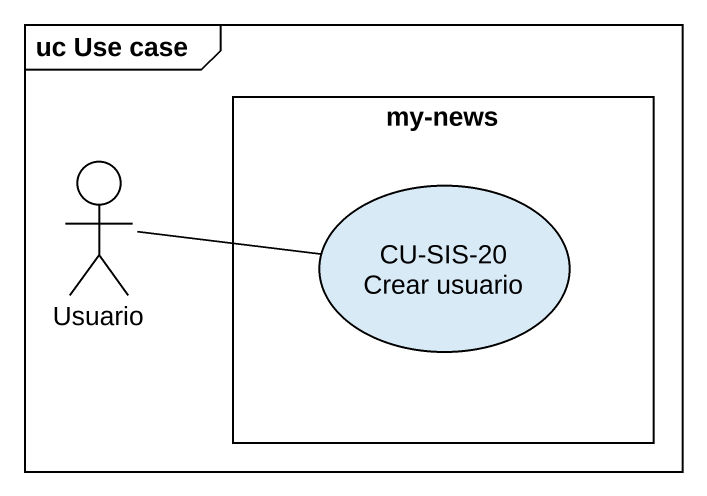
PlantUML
@startuml
mainframe uc Use case
rectangle "my-news" as my_news {
  usecase "CU-SIS-20 Crear usuario" as CU_SIS_20_Crear_usuario
}
actor Usuario
Usuario -right- CU_SIS_20_Crear_usuario
@enduml
